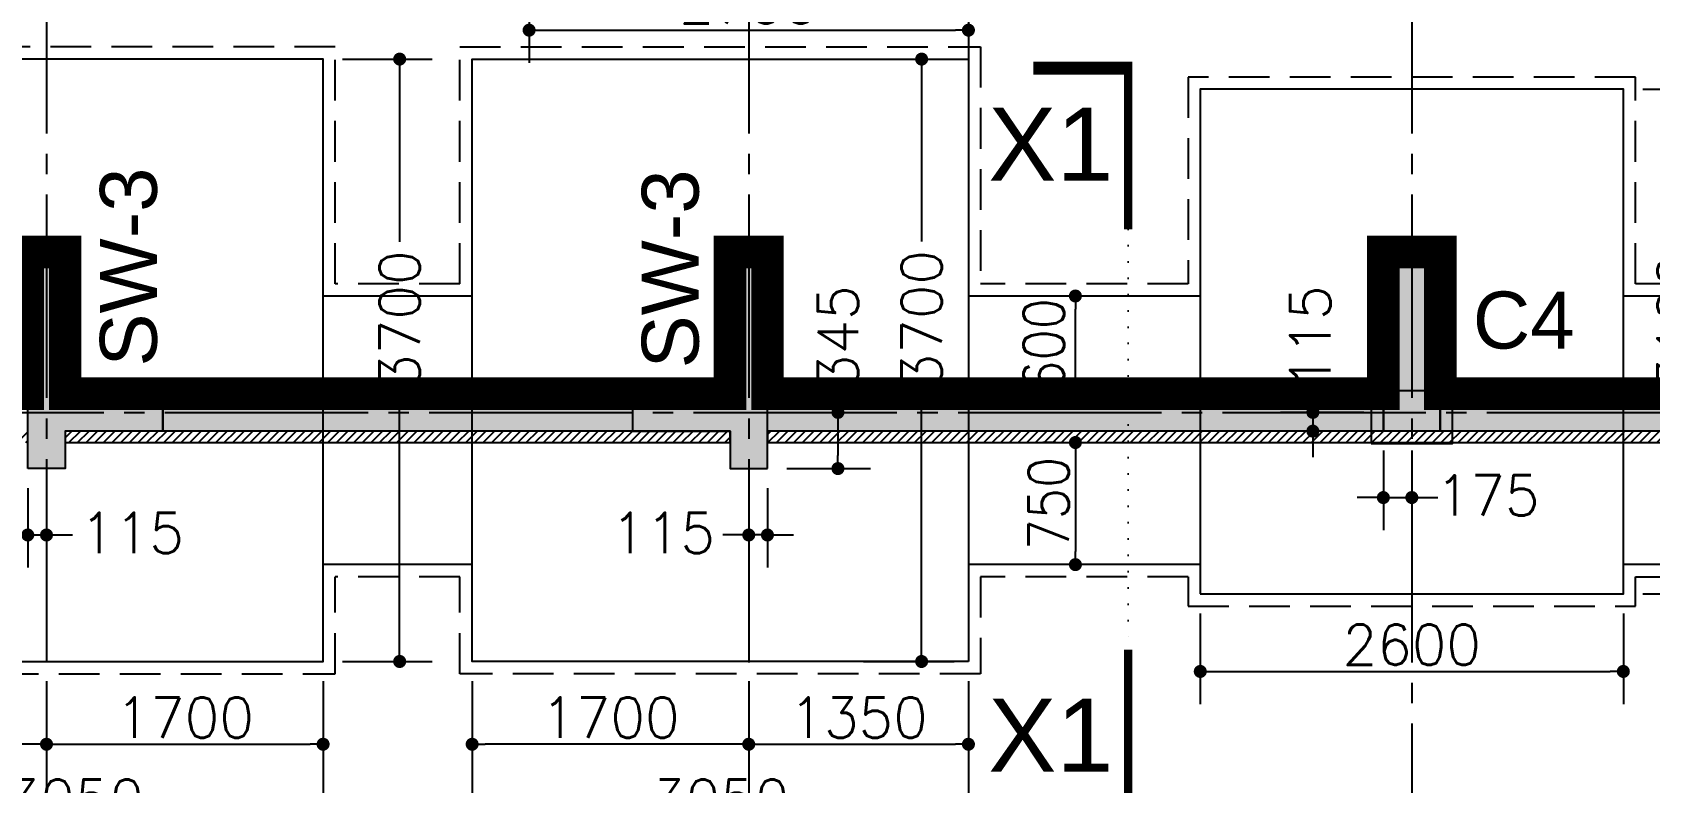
# Model space of a CAD drawing. Extents: x -200722 to 834823, y -494970 to 88783.
# Drawn here: x 308206 to 318145, y 22880 to 27489 of the extents above; entities that cross this region are included whole.
import ezdxf
from ezdxf.enums import TextEntityAlignment as Align

# ---------------------------------------------------------------- set-up
doc = ezdxf.new("R2010")
doc.units = 0
doc.header["$LTSCALE"] = 100
doc.header["$MEASUREMENT"] = 0
doc.header["$PDMODE"] = 34
for name, pattern in [('ACAD_ISO04W100', [30, 24, -3, 0, -3]), ('CL', [3.25, 2.5, -0.25, 0.25, -0.25]), ('DOT', [0.25, 0, -0.25]), ('HIDDEN', [0.375, 0.25, -0.125])]:
    doc.linetypes.add(name, pattern=pattern)
doc.layers.get('0').update_dxf_attribs({"linetype": 'CONTINUOUS'})
doc.layers.get('DEFPOINTS').update_dxf_attribs({"linetype": 'CONTINUOUS'})
for name, color, linetype in [('A-Grid', 5, 'ACAD_ISO04W100'), ('BEAM', 4, 'CONTINUOUS'), ('COL. SHED. STEEL.', 6, 'CONTINUOUS'), ('COL_H', 235, 'CONTINUOUS'), ('DIM', 3, 'CONTINUOUS'), ('F_EXEC', 3, 'HIDDEN'), ('F_FTG1', 11, 'CONTINUOUS'), ('RCCWALL', 6, 'CONTINUOUS'), ('TEXT', 2, 'CONTINUOUS')]:
    doc.layers.add(name, color=color, linetype=linetype)
doc.layers.add('HATCH', color=252, linetype='CONTINUOUS', lineweight=30)
doc.styles.add('AR', font='arial.ttf')
doc.styles.add('ROMANS', font='romans.shx')
doc.styles.get("Standard").update_dxf_attribs({"font": 'simplex.shx'})
doc.styles.add('TIMES-N', font='arial.ttf')
doc.dimstyles.new('01 S.K', dxfattribs={"dimtxt": 230, "dimasz": 100, "dimexe": 200, "dimexo": 100, "dimgap": 50, "dimtad": 1, "dimdec": 0, "dimzin": 0, "dimdsep": 46, "dimtxsty": 'Standard', "dimblk": 'DOT', "dimcen": 0.09, "dimclrd": 4, "dimclre": 4, "dimclrt": 4, "dimadec": 0, "dimazin": 0, "dimtfac": 1, "dimtdec": 0, "dimtofl": 0, "dimtmove": 0, "dimatfit": 3, "dimfxl": 2, "dimtolj": 1, "dimtzin": 0, "dimarcsym": 1})
doc.dimstyles.new('STANDARD$0', dxfattribs={"dimtxt": 2.5, "dimasz": 2.5, "dimexe": 2, "dimexo": 0.7, "dimgap": 0.9, "dimtad": 1, "dimdec": 0, "dimdsep": 46, "dimtxsty": 'ROMANS', "dimcen": 0.09, "dimclrd": 4, "dimclre": 4, "dimclrt": 3, "dimadec": 0, "dimazin": 0, "dimtfac": 1, "dimtdec": 0, "dimtmove": 0, "dimatfit": 3, "dimfxl": 1, "dimtolj": 1, "dimtzin": 0, "dimarcsym": 0})

# ---------------------------------------------------------------- blocks, each defined once
blk = doc.blocks.new('DOT')
at = {"color": 0, "linetype": 'ByBlock'}
blk.add_line((-0.5, 0), (-1, 0), dxfattribs=at)
at = {"color": 0, "linetype": 'ByBlock', "const_width": 0.5}
blk.add_lwpolyline([(-0.25, 0, 1), (0.25, 0, 1)], format="xyb", close=True, dxfattribs=at)
blk = doc.blocks.new('*D625')
at = {"layer": 'BEAM', "color": 0, "lineweight": -2, "transparency": 16777216}
for p, q in [((312608.6, 23504.4), (312608.6, 22916.1)), ((313958.6, 23504.4), (313958.6, 22916.1)), ((312688.6, 23116.1), (313878.6, 23116.1))]:
    blk.add_line(p, q, dxfattribs=at)
at = {"layer": 'DEFPOINTS', "color": 0, "lineweight": -3, "transparency": 16777216}
for p in [(312608.6, 23624.4, 7446.6), (313958.6, 23624.4, 7446.6), (313958.6, 23116.1)]:
    blk.add_point(p, dxfattribs=at)
at = {"layer": 'BEAM', "color": 0, "lineweight": -2, "transparency": 16777216, "xscale": 80, "yscale": 80, "zscale": 80, "rotation": 180}
blk.add_blockref('DOT', (312608.6, 23116.1), dxfattribs=at)
at = {"layer": 'BEAM', "color": 0, "lineweight": -2, "transparency": 16777216, "xscale": 80, "yscale": 80, "zscale": 80}
blk.add_blockref('DOT', (313958.6, 23116.1), dxfattribs=at)
at = {"layer": 'BEAM', "color": 0, "transparency": 16777216, "insert": (313283.6, 23280.1), "char_height": 248, "attachment_point": 5}
blk.add_mtext('\\A1;1350', dxfattribs=at)
blk = doc.blocks.new('_DOT')
at = {"color": 0, "linetype": 'ByBlock'}
blk.add_line((-0.5, 0), (-1, 0), dxfattribs=at)
at = {"color": 0, "linetype": 'ByBlock', "const_width": 0.5}
blk.add_lwpolyline([(-0.25, 0, 1), (0.25, 0, 1)], format="xyb", close=True, dxfattribs=at)
blk = doc.blocks.new('*D626')
at = {"layer": 'BEAM', "color": 0, "lineweight": -2, "transparency": 16777216}
for p, q in [((310908.6, 23504.4), (310908.6, 22916.1)), ((312608.6, 23504.4), (312608.6, 22916.1)), ((312528.6, 23116.1), (310988.6, 23116.1))]:
    blk.add_line(p, q, dxfattribs=at)
at = {"layer": 'DEFPOINTS', "color": 0, "lineweight": -3, "transparency": 16777216}
for p in [(310908.6, 23624.4, 7446.6), (312608.6, 23624.4, 7446.6), (310908.6, 23116.1)]:
    blk.add_point(p, dxfattribs=at)
at = {"layer": 'BEAM', "color": 0, "lineweight": -2, "transparency": 16777216, "xscale": 80, "yscale": 80, "zscale": 80, "rotation": 180}
blk.add_blockref('DOT', (310908.6, 23116.1), dxfattribs=at)
at = {"layer": 'BEAM', "color": 0, "lineweight": -2, "transparency": 16777216, "xscale": 80, "yscale": 80, "zscale": 80}
blk.add_blockref('DOT', (312608.6, 23116.1), dxfattribs=at)
at = {"layer": 'BEAM', "color": 0, "transparency": 16777216, "insert": (311758.6, 23280.1), "char_height": 248, "attachment_point": 5}
blk.add_mtext('\\A1;1700', dxfattribs=at)
blk = doc.blocks.new('*D627')
at = {"layer": 'BEAM', "color": 0, "lineweight": -2, "transparency": 16777216}
for p, q in [((310908.6, 23504.4), (310908.6, 22412.1)), ((313958.6, 23504.4), (313958.6, 22412.1)), ((313878.6, 22612.1), (310988.6, 22612.1))]:
    blk.add_line(p, q, dxfattribs=at)
at = {"layer": 'DEFPOINTS', "color": 0, "lineweight": -3, "transparency": 16777216}
for p in [(310908.6, 23624.4, 7446.6), (313958.6, 23624.4, 7446.6), (310908.6, 22612.1)]:
    blk.add_point(p, dxfattribs=at)
at = {"layer": 'BEAM', "color": 0, "lineweight": -2, "transparency": 16777216, "xscale": 80, "yscale": 80, "zscale": 80, "rotation": 180}
blk.add_blockref('DOT', (310908.6, 22612.1), dxfattribs=at)
at = {"layer": 'BEAM', "color": 0, "lineweight": -2, "transparency": 16777216, "xscale": 80, "yscale": 80, "zscale": 80}
blk.add_blockref('DOT', (313958.6, 22612.1), dxfattribs=at)
at = {"layer": 'BEAM', "color": 0, "transparency": 16777216, "insert": (312433.6, 22776.1), "char_height": 248, "attachment_point": 5}
blk.add_mtext('\\A1;3050', dxfattribs=at)
blk = doc.blocks.new('*D628')
at = {"layer": 'BEAM', "color": 0, "lineweight": -2, "transparency": 16777216}
for p, q in [((313314, 27324.4), (313871, 27324.4)), ((313671, 27244.4), (313671, 26204)), ((313671, 23704.4), (313671, 25250.1)), ((313314, 23624.4), (313871, 23624.4))]:
    blk.add_line(p, q, dxfattribs=at)
at = {"layer": 'DEFPOINTS', "color": 0, "lineweight": -3, "transparency": 16777216}
for p in [(313194, 27324.4), (313671, 27324.4), (313194, 23624.4, 7446.6)]:
    blk.add_point(p, dxfattribs=at)
at = {"layer": 'BEAM', "color": 0, "lineweight": -2, "transparency": 16777216, "xscale": 80, "yscale": 80, "zscale": 80}
for p, rotation in [((313671, 27324.4), 90), ((313671, 23624.4), 270)]:
    blk.add_blockref('DOT', p, dxfattribs=dict(at, rotation=rotation))
at = {"layer": 'BEAM', "color": 0, "transparency": 16777216, "insert": (313671, 25727.1), "char_height": 248, "attachment_point": 5, "rotation": 90}
blk.add_mtext('\\A1;3700', dxfattribs=at)
blk = doc.blocks.new('*D629')
at = {"layer": 'BEAM', "color": 0, "lineweight": -2, "transparency": 16777216}
for p, q in [((308292.6, 23504.4), (308292.6, 22916.1)), ((309992.6, 23504.4), (309992.6, 22916.1)), ((308372.6, 23116.1), (309912.6, 23116.1))]:
    blk.add_line(p, q, dxfattribs=at)
at = {"layer": 'DEFPOINTS', "color": 0, "lineweight": -3, "transparency": 16777216}
for p in [(308292.6, 23624.4, 7446.6), (309992.6, 23624.4, 7446.6), (309992.6, 23116.1)]:
    blk.add_point(p, dxfattribs=at)
at = {"layer": 'BEAM', "color": 0, "lineweight": -2, "transparency": 16777216, "xscale": 80, "yscale": 80, "zscale": 80, "rotation": 180}
blk.add_blockref('DOT', (308292.6, 23116.1), dxfattribs=at)
at = {"layer": 'BEAM', "color": 0, "lineweight": -2, "transparency": 16777216, "xscale": 80, "yscale": 80, "zscale": 80}
blk.add_blockref('DOT', (309992.6, 23116.1), dxfattribs=at)
at = {"layer": 'BEAM', "color": 0, "transparency": 16777216, "insert": (309142.6, 23280.1), "char_height": 248, "attachment_point": 5}
blk.add_mtext('\\A1;1700', dxfattribs=at)
blk = doc.blocks.new('*D630')
at = {"layer": 'BEAM', "color": 0, "lineweight": -2, "transparency": 16777216}
for p, q in [((306942.6, 23504.4), (306942.6, 22916.1)), ((308292.6, 23504.4), (308292.6, 22916.1)), ((308212.6, 23116.1), (307022.6, 23116.1))]:
    blk.add_line(p, q, dxfattribs=at)
at = {"layer": 'DEFPOINTS', "color": 0, "lineweight": -3, "transparency": 16777216}
for p in [(306942.6, 23624.4, 7446.6), (308292.6, 23624.4, 7446.6), (306942.6, 23116.1)]:
    blk.add_point(p, dxfattribs=at)
at = {"layer": 'BEAM', "color": 0, "lineweight": -2, "transparency": 16777216, "xscale": 80, "yscale": 80, "zscale": 80, "rotation": 180}
blk.add_blockref('DOT', (306942.6, 23116.1), dxfattribs=at)
at = {"layer": 'BEAM', "color": 0, "lineweight": -2, "transparency": 16777216, "xscale": 80, "yscale": 80, "zscale": 80}
blk.add_blockref('DOT', (308292.6, 23116.1), dxfattribs=at)
at = {"layer": 'BEAM', "color": 0, "transparency": 16777216, "insert": (307617.6, 23280.1), "char_height": 248, "attachment_point": 5}
blk.add_mtext('\\A1;1350', dxfattribs=at)
blk = doc.blocks.new('*D631')
at = {"layer": 'BEAM', "color": 0, "lineweight": -2, "transparency": 16777216}
for p, q in [((306942.6, 23504.4), (306942.6, 22412.1)), ((309992.6, 23504.4), (309992.6, 22412.1)), ((307022.6, 22612.1), (309912.6, 22612.1))]:
    blk.add_line(p, q, dxfattribs=at)
at = {"layer": 'DEFPOINTS', "color": 0, "lineweight": -3, "transparency": 16777216}
for p in [(306942.6, 23624.4, 7446.6), (309992.6, 23624.4, 7446.6), (309992.6, 22612.1)]:
    blk.add_point(p, dxfattribs=at)
at = {"layer": 'BEAM', "color": 0, "lineweight": -2, "transparency": 16777216, "xscale": 80, "yscale": 80, "zscale": 80, "rotation": 180}
blk.add_blockref('DOT', (306942.6, 22612.1), dxfattribs=at)
at = {"layer": 'BEAM', "color": 0, "lineweight": -2, "transparency": 16777216, "xscale": 80, "yscale": 80, "zscale": 80}
blk.add_blockref('DOT', (309992.6, 22612.1), dxfattribs=at)
at = {"layer": 'BEAM', "color": 0, "transparency": 16777216, "insert": (308467.6, 22776.1), "char_height": 248, "attachment_point": 5}
blk.add_mtext('\\A1;3050', dxfattribs=at)
blk = doc.blocks.new('*D632')
at = {"layer": 'BEAM', "color": 0, "lineweight": -2, "transparency": 16777216}
for p, q in [((310112.6, 27324.4), (310663.1, 27324.4)), ((310463.1, 27244.4), (310463.1, 26201.3)), ((310463.1, 23704.4), (310463.1, 25247.4)), ((310112.6, 23624.4), (310663.1, 23624.4))]:
    blk.add_line(p, q, dxfattribs=at)
at = {"layer": 'DEFPOINTS', "color": 0, "lineweight": -3, "transparency": 16777216}
for p in [(309992.6, 27324.4), (310463.1, 27324.4), (309992.6, 23624.4, 7446.6)]:
    blk.add_point(p, dxfattribs=at)
at = {"layer": 'BEAM', "color": 0, "lineweight": -2, "transparency": 16777216, "xscale": 80, "yscale": 80, "zscale": 80}
for p, rotation in [((310463.1, 27324.4), 90), ((310463.1, 23624.4), 270)]:
    blk.add_blockref('DOT', p, dxfattribs=dict(at, rotation=rotation))
at = {"layer": 'BEAM', "color": 0, "transparency": 16777216, "insert": (310463.1, 25724.4), "char_height": 248, "attachment_point": 5, "rotation": 90}
blk.add_mtext('\\A1;3700', dxfattribs=at)
blk = doc.blocks.new('*D640')
at = {"layer": 'BEAM', "color": 0, "lineweight": -2, "transparency": 16777216}
for p, q in [((311258.6, 27879.4), (311258.6, 27302.3)), ((313958.6, 27879.4), (313958.6, 27302.3)), ((311338.6, 27502.3), (313878.6, 27502.3))]:
    blk.add_line(p, q, dxfattribs=at)
at = {"layer": 'DEFPOINTS', "color": 0, "lineweight": -3, "transparency": 16777216}
for p in [(311258.6, 27999.4, 7446.6), (313958.6, 27999.4, 7446.6), (313958.6, 27502.3)]:
    blk.add_point(p, dxfattribs=at)
at = {"layer": 'BEAM', "color": 0, "lineweight": -2, "transparency": 16777216, "xscale": 80, "yscale": 80, "zscale": 80, "rotation": 180}
blk.add_blockref('DOT', (311258.6, 27502.3), dxfattribs=at)
at = {"layer": 'BEAM', "color": 0, "lineweight": -2, "transparency": 16777216, "xscale": 80, "yscale": 80, "zscale": 80}
blk.add_blockref('DOT', (313958.6, 27502.3), dxfattribs=at)
at = {"layer": 'BEAM', "color": 0, "transparency": 16777216, "insert": (312608.6, 27666.3), "char_height": 248, "attachment_point": 5}
blk.add_mtext('\\A1;2700', dxfattribs=at)
blk = doc.blocks.new('*D674')
at = {"layer": 'BEAM', "color": 0, "lineweight": -2, "transparency": 16777216}
for p, q in [((315383.6, 23919.4), (315383.6, 23363.2)), ((317983.6, 23919.4), (317983.6, 23363.2)), ((315463.6, 23563.2), (317903.6, 23563.2))]:
    blk.add_line(p, q, dxfattribs=at)
at = {"layer": 'DEFPOINTS', "color": 0, "lineweight": -3, "transparency": 16777216}
for p in [(315383.6, 24039.4, 7446.6), (317983.6, 24039.4, 7446.6), (317983.6, 23563.2)]:
    blk.add_point(p, dxfattribs=at)
at = {"layer": 'BEAM', "color": 0, "lineweight": -2, "transparency": 16777216, "xscale": 80, "yscale": 80, "zscale": 80, "rotation": 180}
blk.add_blockref('DOT', (315383.6, 23563.2), dxfattribs=at)
at = {"layer": 'BEAM', "color": 0, "lineweight": -2, "transparency": 16777216, "xscale": 80, "yscale": 80, "zscale": 80}
blk.add_blockref('DOT', (317983.6, 23563.2), dxfattribs=at)
at = {"layer": 'BEAM', "color": 0, "transparency": 16777216, "insert": (316683.6, 23727.2), "char_height": 248, "attachment_point": 5}
blk.add_mtext('\\A1;2600', dxfattribs=at)
blk = doc.blocks.new('*D675')
at = {"layer": 'BEAM', "color": 0, "lineweight": -2, "transparency": 16777216}
for p, q in [((318103.6, 27139.4), (318680.8, 27139.4)), ((318480.8, 24119.4), (318480.8, 27059.4)), ((318103.6, 24039.4), (318680.8, 24039.4))]:
    blk.add_line(p, q, dxfattribs=at)
at = {"layer": 'DEFPOINTS', "color": 0, "lineweight": -3, "transparency": 16777216}
for p in [(317983.6, 27139.4, 7446.6), (318480.8, 27139.4), (317983.6, 24039.4, 7446.6)]:
    blk.add_point(p, dxfattribs=at)
at = {"layer": 'BEAM', "color": 0, "lineweight": -2, "transparency": 16777216, "xscale": 80, "yscale": 80, "zscale": 80}
for p, rotation in [((318480.8, 27139.4), 90), ((318480.8, 24039.4), 270)]:
    blk.add_blockref('DOT', p, dxfattribs=dict(at, rotation=rotation))
at = {"layer": 'BEAM', "color": 0, "transparency": 16777216, "insert": (318316.8, 25704.4), "char_height": 248, "attachment_point": 5, "rotation": 90}
blk.add_mtext('\\A1;3100', dxfattribs=at)
blk = doc.blocks.new('*D676')
at = {"layer": 'BEAM', "color": 0, "lineweight": -2, "transparency": 16777216}
for p, q in [((316508.6, 24919.4), (316508.6, 24431.4)), ((316683.6, 24919.4), (316683.6, 24431.4)), ((316428.6, 24631.4), (316348.6, 24631.4)), ((316508.6, 24631.4), (316683.6, 24631.4)), ((316763.6, 24631.4), (316843.6, 24631.4))]:
    blk.add_line(p, q, dxfattribs=at)
at = {"layer": 'DEFPOINTS', "color": 0, "lineweight": -3, "transparency": 16777216}
for p in [(316508.6, 25039.4, 7446.6), (316683.6, 25039.4, 7446.6), (316683.6, 24631.4)]:
    blk.add_point(p, dxfattribs=at)
at = {"layer": 'BEAM', "color": 0, "lineweight": -2, "transparency": 16777216, "xscale": 80, "yscale": 80, "zscale": 80}
blk.add_blockref('DOT', (316508.6, 24631.4), dxfattribs=at)
at = {"layer": 'BEAM', "color": 0, "lineweight": -2, "transparency": 16777216, "xscale": 80, "yscale": 80, "zscale": 80, "rotation": 180}
blk.add_blockref('DOT', (316683.6, 24631.4), dxfattribs=at)
at = {"layer": 'BEAM', "color": 0, "transparency": 16777216, "insert": (317149.8, 24644.3), "char_height": 248, "attachment_point": 5}
blk.add_mtext('\\A1;175', dxfattribs=at)
blk = doc.blocks.new('*D799')
at = {"layer": 'BEAM', "color": 0, "lineweight": -2, "transparency": 16777216}
for p, q in [((316075.6, 25234.4), (316075.6, 25314.4)), ((316388.6, 25154.4), (315875.6, 25154.4)), ((316075.6, 25154.4), (316075.6, 25039.4)), ((316388.6, 25039.4), (315875.6, 25039.4)), ((316075.6, 24959.4), (316075.6, 24879.4))]:
    blk.add_line(p, q, dxfattribs=at)
at = {"layer": 'DEFPOINTS', "color": 0, "lineweight": -3, "transparency": 16777216}
for p in [(316508.6, 25154.4, 7446.6), (316075.6, 25039.4), (316508.6, 25039.4, 7446.6)]:
    blk.add_point(p, dxfattribs=at)
at = {"layer": 'BEAM', "color": 0, "lineweight": -2, "transparency": 16777216, "xscale": 80, "yscale": 80, "zscale": 80}
for p, rotation in [((316075.6, 25154.4), 270), ((316075.6, 25039.4), 90)]:
    blk.add_blockref('DOT', p, dxfattribs=dict(at, rotation=rotation))
at = {"layer": 'BEAM', "color": 0, "transparency": 16777216, "insert": (316059.1, 25616.5), "char_height": 248, "attachment_point": 5, "rotation": 90}
blk.add_mtext('\\A1;115', dxfattribs=at)
blk = doc.blocks.new('*D797')
at = {"layer": 'BEAM', "color": 0, "lineweight": -2, "transparency": 16777216}
for p, q in [((312843.6, 25154.4), (313356.7, 25154.4)), ((313156.7, 25074.4), (313156.7, 24889.4)), ((312843.6, 24809.4), (313356.7, 24809.4))]:
    blk.add_line(p, q, dxfattribs=at)
at = {"layer": 'DEFPOINTS', "color": 0, "lineweight": -3, "transparency": 16777216}
for p in [(312723.6, 25154.4, 7446.6), (312723.6, 24809.4, 7446.6), (313156.7, 24809.4)]:
    blk.add_point(p, dxfattribs=at)
at = {"layer": 'BEAM', "color": 0, "lineweight": -2, "transparency": 16777216, "xscale": 80, "yscale": 80, "zscale": 80}
for p, rotation in [((313156.7, 25154.4), 90), ((313156.7, 24809.4), 270)]:
    blk.add_blockref('DOT', p, dxfattribs=dict(at, rotation=rotation))
at = {"layer": 'BEAM', "color": 0, "transparency": 16777216, "insert": (313156.7, 25616.5), "char_height": 248, "attachment_point": 5, "rotation": 90}
blk.add_mtext('\\A1;345', dxfattribs=at)
blk = doc.blocks.new('*D798')
at = {"layer": 'BEAM', "color": 0, "lineweight": -2, "transparency": 16777216}
for p, q in [((312608.6, 24689.4), (312608.6, 24201.4)), ((312723.6, 24689.4), (312723.6, 24201.4)), ((312528.6, 24401.4), (312448.6, 24401.4)), ((312723.6, 24401.4), (312608.6, 24401.4)), ((312803.6, 24401.4), (312883.6, 24401.4))]:
    blk.add_line(p, q, dxfattribs=at)
at = {"layer": 'DEFPOINTS', "color": 0, "lineweight": -3, "transparency": 16777216}
for p in [(312608.6, 24809.4, 14893.2), (312723.6, 24809.4, 7446.6), (312608.6, 24401.4)]:
    blk.add_point(p, dxfattribs=at)
at = {"layer": 'BEAM', "color": 0, "lineweight": -2, "transparency": 16777216, "xscale": 80, "yscale": 80, "zscale": 80}
blk.add_blockref('DOT', (312608.6, 24401.4), dxfattribs=at)
at = {"layer": 'BEAM', "color": 0, "lineweight": -2, "transparency": 16777216, "xscale": 80, "yscale": 80, "zscale": 80, "rotation": 180}
blk.add_blockref('DOT', (312723.6, 24401.4), dxfattribs=at)
at = {"layer": 'BEAM', "color": 0, "transparency": 16777216, "insert": (312082.5, 24414.3), "char_height": 248, "attachment_point": 5}
blk.add_mtext('\\A1;115', dxfattribs=at)
blk = doc.blocks.new('*D801')
at = {"layer": 'BEAM', "color": 0, "lineweight": -2, "transparency": 16777216}
for p, q in [((308177.6, 24689.4), (308177.6, 24201.4)), ((308292.6, 24689.4), (308292.6, 24201.4)), ((308097.6, 24401.4), (308017.6, 24401.4)), ((308177.6, 24401.4), (308292.6, 24401.4)), ((308372.6, 24401.4), (308452.6, 24401.4))]:
    blk.add_line(p, q, dxfattribs=at)
at = {"layer": 'DEFPOINTS', "color": 0, "lineweight": -3, "transparency": 16777216}
for p in [(308177.6, 24809.4, 7446.6), (308292.6, 24809.4, 14893.2), (308292.6, 24401.4)]:
    blk.add_point(p, dxfattribs=at)
at = {"layer": 'BEAM', "color": 0, "lineweight": -2, "transparency": 16777216, "xscale": 80, "yscale": 80, "zscale": 80}
blk.add_blockref('DOT', (308177.6, 24401.4), dxfattribs=at)
at = {"layer": 'BEAM', "color": 0, "lineweight": -2, "transparency": 16777216, "xscale": 80, "yscale": 80, "zscale": 80, "rotation": 180}
blk.add_blockref('DOT', (308292.6, 24401.4), dxfattribs=at)
at = {"layer": 'BEAM', "color": 0, "transparency": 16777216, "insert": (308818.8, 24414.3), "char_height": 248, "attachment_point": 5}
blk.add_mtext('\\A1;115', dxfattribs=at)
blk = doc.blocks.new('*D1067')
at = {"layer": 'BEAM', "color": 0, "lineweight": -2, "transparency": 16777216}
for p, q in [((314496.1, 25869.4), (314416.1, 25869.4)), ((314616.1, 25349.4), (314616.1, 25789.4)), ((314496.1, 25269.4), (314416.1, 25269.4))]:
    blk.add_line(p, q, dxfattribs=at)
at = {"layer": 'DEFPOINTS', "color": 0, "lineweight": -3, "transparency": 16777216}
for p in [(314616.1, 25869.4, 7446.6), (314616.1, 25869.4), (314616.1, 25269.4, 7446.6)]:
    blk.add_point(p, dxfattribs=at)
at = {"layer": 'BEAM', "color": 0, "lineweight": -2, "transparency": 16777216, "xscale": 80, "yscale": 80, "zscale": 80}
for p, rotation in [((314616.1, 25869.4), 90), ((314616.1, 25269.4), 270)]:
    blk.add_blockref('DOT', p, dxfattribs=dict(at, rotation=rotation))
at = {"layer": 'BEAM', "color": 0, "transparency": 16777216, "insert": (314422.1, 25569.4), "char_height": 248, "attachment_point": 5, "rotation": 90}
blk.add_mtext('\\A1;{\\W0.9;600}', dxfattribs=at)
blk = doc.blocks.new('*D1068')
at = {"layer": 'BEAM', "color": 0, "lineweight": -2, "transparency": 16777216}
for p, q in [((314496.1, 24969.4), (314416.1, 24969.4)), ((314616.1, 24889.4), (314616.1, 24299.4)), ((314496.1, 24219.4), (314416.1, 24219.4))]:
    blk.add_line(p, q, dxfattribs=at)
at = {"layer": 'DEFPOINTS', "color": 0, "lineweight": -3, "transparency": 16777216}
for p in [(314616.1, 24969.4, 7446.6), (314616.1, 24219.4, 7446.6), (314616.1, 24219.4)]:
    blk.add_point(p, dxfattribs=at)
at = {"layer": 'BEAM', "color": 0, "lineweight": -2, "transparency": 16777216, "xscale": 80, "yscale": 80, "zscale": 80}
for p, rotation in [((314616.1, 24969.4), 90), ((314616.1, 24219.4), 270)]:
    blk.add_blockref('DOT', p, dxfattribs=dict(at, rotation=rotation))
at = {"layer": 'BEAM', "color": 0, "transparency": 16777216, "insert": (314452.1, 24594.4), "char_height": 248, "attachment_point": 5, "rotation": 90}
blk.add_mtext('\\A1;{\\W0.9;750}', dxfattribs=at)
blk = doc.blocks.new('*D3077')
at = {"color": 4, "lineweight": -2, "ltscale": 0.4, "transparency": 16777216}
for p, q in [((306507.6, 21721.1), (325711.6, 21721.1)), ((306407.6, 21647.2), (306407.6, 21521.1)), ((325811.6, 21649.2), (325811.6, 21521.1))]:
    blk.add_line(p, q, dxfattribs=at)
at = {"layer": 'DEFPOINTS', "color": 0, "lineweight": -3, "ltscale": 0.4, "transparency": 16777216}
for p in [(306407.6, 24969.4, 7446.6), (325811.6, 25039.4, 7446.6), (325811.6, 21721.1)]:
    blk.add_point(p, dxfattribs=at)
at = {"color": 4, "lineweight": -2, "ltscale": 0.4, "transparency": 16777216, "xscale": 100, "yscale": 100, "zscale": 100, "rotation": 180}
blk.add_blockref('_DOT', (306407.6, 21721.1), dxfattribs=at)
at = {"color": 4, "lineweight": -2, "ltscale": 0.4, "transparency": 16777216, "xscale": 100, "yscale": 100, "zscale": 100}
blk.add_blockref('_DOT', (325811.6, 21721.1), dxfattribs=at)
at = {"color": 4, "lineweight": -3, "ltscale": 0.4, "transparency": 16777216, "insert": (316109.6, 22021.1), "char_height": 500, "attachment_point": 5}
blk.add_mtext('\\A1;19404', dxfattribs=at)

msp = doc.modelspace()

# ---------------------------------------------------------------- hatches: boundary and pattern name
at = {"layer": 'COL_H', "ltscale": 0.4, "true_color": 0x000000}
for points in [[(308177.6, 24809.4), (308177.6, 26139.4), (308407.6, 26139.4), (308407.6, 25269.4), (309007.6, 25269.4), (309007.6, 25039.4), (308407.6, 25039.4), (308407.6, 24809.4)], [(312723.6, 24809.4), (312723.6, 26139.4), (312493.6, 26139.4), (312493.6, 25269.4), (311893.6, 25269.4), (311893.6, 25039.4), (312493.6, 25039.4), (312493.6, 24809.4)], [(316508.6, 25289.4), (316858.6, 25289.4), (316858.6, 26139.4), (316508.6, 26139.4)], [(316508.6, 25289.4), (316508.6, 25039.4), (316858.6, 25039.4), (316858.6, 25289.4)]]:
    msp.add_hatch(color=18, dxfattribs=at).paths.add_polyline_path(points)
at = {"layer": 'DIM', "ltscale": 0.4, "true_color": 0x000000}
h = msp.add_hatch(dxfattribs=at)
h.set_pattern_fill('ANSI31', color=18, scale=300, style=0)
h.paths.add_polyline_path([(308177.6, 25039.4), (304857.6, 25039.4), (304857.6, 24969.4), (308177.6, 24969.4)])
h.paths.add_polyline_path([(312493.6, 25039.4), (308407.6, 25039.4), (308407.6, 24969.4), (312493.6, 24969.4)])
h.paths.add_polyline_path([(325811.6, 25039.4), (312723.6, 25039.4), (312723.6, 24969.4), (325811.6, 24969.4)])
at = {"layer": 'HATCH', "lineweight": -3, "ltscale": 0.4, "true_color": 0x000000}
for points in [[(309007.6, 25269.4), (311893.6, 25269.4), (311893.6, 25039.4), (309007.6, 25039.4)], [(312723.6, 25269.4), (316508.6, 25269.4), (316508.6, 25039.4), (312723.6, 25039.4)], [(316858.6, 25269.4), (320332.6, 25269.4), (320332.6, 25039.4), (316858.6, 25039.4)]]:
    msp.add_hatch(color=18, dxfattribs=at).paths.add_polyline_path(points)

# ---------------------------------------------------------------- linework, layer by layer
at = {"color": 1, "linetype": 'DOT', "ltscale": 4}
msp.add_line((314940.5, 26279.4), (314940.5, 23696.6), dxfattribs=at)
at = {"color": 1, "lineweight": -3, "ltscale": 0.4, "const_width": 200, "elevation": 7446.6}
msp.add_lwpolyline([(320332.6, 25269.4), (316858.6, 25269.4), (316858.6, 26139.4), (316508.6, 26139.4), (316508.6, 25269.4), (312723.6, 25269.4), (312723.6, 26139.4), (312493.6, 26139.4), (312493.6, 25269.4), (308407.6, 25269.4), (308407.6, 26139.4), (308177.6, 26139.4), (308177.6, 25269.4), (304857.6, 25269.4)], dxfattribs=at)
at = {"layer": 'A-Grid', "color": 8, "linetype": 'CL', "ltscale": 5}
msp.add_line((224519.6, 25154.4, 7446.6), (327010.7, 25154.4, 7446.6), dxfattribs=at)
at = {"layer": 'A-Grid', "color": 8, "linetype": 'CL', "ltscale": 5, "elevation": 7446.6}
for points in [[(308292.6, 62242.9), (308292.6, 13726.9)], [(312608.6, 62242.9), (312608.6, 13726.9)], [(316683.6, 62242.9), (316683.6, 13726.9)]]:
    msp.add_lwpolyline(points, dxfattribs=at)
at = {"layer": 'COL. SHED. STEEL.', "color": 18, "ltscale": 500, "true_color": 0x000000, "elevation": 7446.6}
for points in [[(308177.6, 24809.4), (308177.6, 26139.4), (308407.6, 26139.4), (308407.6, 25269.4), (309007.6, 25269.4), (309007.6, 25039.4), (308407.6, 25039.4), (308407.6, 24809.4), (308177.6, 24809.4)], [(312723.6, 24809.4), (312723.6, 26139.4), (312493.6, 26139.4), (312493.6, 25269.4), (311893.6, 25269.4), (311893.6, 25039.4), (312493.6, 25039.4), (312493.6, 24809.4), (312723.6, 24809.4)], [(316508.6, 25289.4), (316858.6, 25289.4), (316858.6, 26139.4), (316508.6, 26139.4), (316508.6, 25289.4)]]:
    msp.add_lwpolyline(points, dxfattribs=at)
msp.add_lwpolyline([(316508.6, 25289.4), (316858.6, 25289.4), (316858.6, 25039.4), (316508.6, 25039.4)], close=True, dxfattribs=at)
at = {"layer": 'DIM', "color": 1}
for points in [[(314357.4, 27268.5, 80, 80, 0), (314940.5, 27268.5, 50, 50, 0), (314940.5, 26279.4, 50, 50, 0)], [(314357.4, 22707.4, 80, 80, 0), (314940.5, 22707.4, 50, 50, 0), (314940.5, 23696.6, 50, 50, 0)]]:
    msp.add_lwpolyline(points, format="xyseb", dxfattribs=at)
at = {"layer": 'F_EXEC', "color": 18, "ltscale": 10, "true_color": 0x000000}
for p, q in [((310833.6, 25944.4, 7446.6), (310067.6, 25944.4, 7446.6)), ((315308.6, 25944.4, 7446.6), (314033.6, 25944.4, 7446.6)), ((319007.6, 25944.4, 7446.6), (318058.6, 25944.4, 7446.6)), ((318058.6, 24144.4, 14893.2), (326986.6, 24144.4, 14893.2))]:
    msp.add_line(p, q, dxfattribs=at)
at = {"layer": 'F_EXEC', "color": 18, "ltscale": 10, "true_color": 0x000000, "elevation": 7446.6}
for points in [[(310067.6, 25944.4), (310067.6, 27399.4), (306867.6, 27399.4), (306867.6, 25944.4)], [(310833.6, 25944.4), (310833.6, 27399.4), (314033.6, 27399.4), (314033.6, 25944.4)], [(318058.6, 25944.4), (318058.6, 27214.4), (315308.6, 27214.4), (315308.6, 25944.4)], [(306867.6, 24144.4), (306867.6, 23549.4), (310067.6, 23549.4), (310067.6, 24144.4)], [(310833.6, 24144.4), (310067.6, 24144.4)], [(314033.6, 24144.4), (314033.6, 23549.4), (310833.6, 23549.4), (310833.6, 24144.4)], [(315308.6, 24144.4), (314033.6, 24144.4)], [(315308.6, 24144.4), (315308.6, 23964.4), (318058.6, 23964.4), (318058.6, 24144.4)]]:
    msp.add_lwpolyline(points, dxfattribs=at)
at = {"layer": 'F_FTG1', "color": 18, "ltscale": 0.4, "true_color": 0x000000}
for p, q in [((310908.6, 25869.4, 7446.6), (309992.6, 25869.4, 7446.6)), ((315383.6, 25869.4, 7446.6), (313958.6, 25869.4, 7446.6)), ((319082.6, 25869.4, 7446.6), (317983.6, 25869.4, 7446.6))]:
    msp.add_line(p, q, dxfattribs=at)
at = {"layer": 'F_FTG1', "color": 18, "ltscale": 0.4, "true_color": 0x000000, "elevation": 7446.6}
for points in [[(306942.6, 23624.4), (309992.6, 23624.4), (309992.6, 27324.4), (306942.6, 27324.4)], [(313958.6, 23624.4), (310908.6, 23624.4), (310908.6, 27324.4), (313958.6, 27324.4)], [(315383.6, 24039.4), (317983.6, 24039.4), (317983.6, 27139.4), (315383.6, 27139.4)], [(316433.6, 24964.4), (316933.6, 24964.4), (316933.6, 26214.4), (316433.6, 26214.4)]]:
    msp.add_lwpolyline(points, close=True, dxfattribs=at)
for points in [[(319082.6, 24319.4), (319082.6, 24219.4), (317983.6, 24219.4)], [(310908.6, 24219.4), (309992.6, 24219.4)], [(315383.6, 24219.4), (313958.6, 24219.4)]]:
    msp.add_lwpolyline(points, dxfattribs=at)
at = {"layer": 'RCCWALL', "color": 42, "ltscale": 0.4}
for points, elevation in [([(309007.6, 25269.4), (311893.6, 25269.4), (311893.6, 25039.4), (309007.6, 25039.4)], 3998.7), ([(312723.6, 25269.4), (316508.6, 25269.4), (316508.6, 25039.4), (312723.6, 25039.4)], 7446.6), ([(316858.6, 25269.4), (320332.6, 25269.4), (320332.6, 25039.4), (316858.6, 25039.4)], 7446.6)]:
    msp.add_lwpolyline(points, close=True, dxfattribs=dict(at, elevation=elevation))
at = {"layer": 'RCCWALL', "color": 1, "ltscale": 0.4, "elevation": 7446.6}
for points in [[(312493.6, 25039.4), (308407.6, 25039.4), (308407.6, 24969.4), (312493.6, 24969.4)], [(325811.6, 25039.4), (312723.6, 25039.4), (312723.6, 24969.4), (325811.6, 24969.4)]]:
    msp.add_lwpolyline(points, close=True, dxfattribs=at)

# ---------------------------------------------------------------- texts
at = {"layer": 'TEXT', "color": 18, "true_color": 0x000000, "style": 'TIMES-N'}
for p in [(314080.3, 26802.1), (314080.3, 23172)]:
    msp.add_text('X1', height=450, dxfattribs=at).set_placement(p, align=Align.MIDDLE_LEFT)
at = {"layer": 'TEXT', "color": 18, "true_color": 0x000000, "style": 'AR'}
for p in [(308970.9, 25436.1), (312301, 25424.6, -3447.9)]:
    msp.add_text('SW-3', height=350, rotation=90, dxfattribs=at).set_placement(p)
msp.add_text('C4', height=350, dxfattribs=at).set_placement((317058.5, 25546.6, -3447.9))

# ---------------------------------------------------------------- dimensions: what is measured, and where the dimension line sits
at = {"color": 18, "lineweight": -3, "ltscale": 0.4, "true_color": 0x000000}
dim = msp.add_linear_dim(base=(325811.6, 21721.1), p1=(306407.6, 24969.4, 7446.6), p2=(325811.6, 25039.4, 7446.6), dimstyle='01 S.K', override={"dimtxt": 500, "dimfxl": 100, "dimfxlon": 1}, dxfattribs=at)
dim.commit()
dim.dimension.update_dxf_attribs({"geometry": '*D3077', "text_midpoint": (316109.6, 22021.1)})
at = {"layer": 'BEAM', "color": 18, "true_color": 0x000000}
for base, p1, p2, picture, middle in [((313958.6, 27502.3), (311258.6, 27999.4, 7446.6), (313958.6, 27999.4, 7446.6), '*D640', (312608.6, 27666.3)), ((317983.6, 23563.2), (315383.6, 24039.4, 7446.6), (317983.6, 24039.4, 7446.6), '*D674', (316683.6, 23727.2))]:
    dim = msp.add_linear_dim(base=base, p1=p1, p2=p2, dimstyle='STANDARD$0', override={"dimscale": 8, "dimtxt": 31, "dimasz": 10, "dimexe": 25, "dimexo": 15, "dimgap": 5, "dimzin": 3, "dimtxsty": 'Standard', "dimblk": 'DOT', "dimcen": 3, "dimdle": 1, "dimclrd": 0, "dimclre": 0, "dimclrt": 0, "dimtmove": 2, "dimldrblk": 'DOT', "dimtzin": 3}, dxfattribs=at)
    dim.commit()
    dim.dimension.update_dxf_attribs({"geometry": picture, "text_midpoint": middle})
for base, p1, p2, angle, picture, middle in [((310463.1, 27324.4, 7446.6), (309992.6, 23624.4, 14893.2), (309992.6, 27324.4, 7446.6), 90, '*D632', (310463.1, 25724.4, 7446.6)), ((313671, 27324.4), (313194, 23624.4, 7446.6), (313194, 27324.4), 90, '*D628', (313671, 25727.1)), ((318480.8, 27139.4), (317983.6, 24039.4, 7446.6), (317983.6, 27139.4, 7446.6), 90, '*D675', (318316.8, 25704.4)), ((313156.7, 24809.4, 7446.6), (312723.6, 25154.4, 14893.2), (312723.6, 24809.4, 14893.2), 90, '*D797', (313156.7, 25616.5, 7446.6)), ((316075.6, 25039.4), (316508.6, 25154.4, 7446.6), (316508.6, 25039.4, 7446.6), 90, '*D799', (316059.1, 25616.5)), ((308292.6, 24401.4), (308177.6, 24809.4, 7446.6), (308292.6, 24809.4, 14893.2), 0, '*D801', (308818.8, 24414.3)), ((312608.6, 24401.4), (312723.6, 24809.4, 7446.6), (312608.6, 24809.4, 14893.2), 180, '*D798', (312082.5, 24414.3))]:
    dim = msp.add_linear_dim(base=base, p1=p1, p2=p2, angle=angle, dimstyle='STANDARD$0', override={"dimscale": 8, "dimtxt": 31, "dimasz": 10, "dimexe": 25, "dimexo": 15, "dimgap": 5, "dimzin": 3, "dimtxsty": 'Standard', "dimblk": 'DOT', "dimcen": 3, "dimdle": 1, "dimclrd": 0, "dimclre": 0, "dimclrt": 0, "dimtmove": 2, "dimldrblk": 'DOT', "dimtzin": 3}, dxfattribs=at)
    dim.commit()
    dim.dimension.update_dxf_attribs({"geometry": picture, "text_midpoint": middle, "dimtype": 160})
dim = msp.add_linear_dim(base=(314616.1, 25869.4), p1=(314616.1, 25269.4, 7446.6), p2=(314616.1, 25869.4, 7446.6), angle=90, text='{\\W0.9;<>}', dimstyle='STANDARD$0', override={"dimscale": 8, "dimtxt": 31, "dimasz": 10, "dimexe": 25, "dimexo": 15, "dimgap": 5, "dimzin": 3, "dimtxsty": 'Standard', "dimblk": 'DOT', "dimcen": 3, "dimdle": 1, "dimclrd": 0, "dimclre": 0, "dimclrt": 0, "dimtmove": 2, "dimldrblk": 'DOT', "dimtzin": 3}, dxfattribs=at)
dim.commit()
dim.dimension.update_dxf_attribs({"geometry": '*D1067', "text_midpoint": (314422.1, 25569.4), "dimtype": 160})
dim = msp.add_linear_dim(base=(314616.1, 24219.4), p1=(314616.1, 24969.4, 7446.6), p2=(314616.1, 24219.4, 7446.6), angle=90, text='{\\W0.9;<>}', dimstyle='STANDARD$0', override={"dimscale": 8, "dimtxt": 31, "dimasz": 10, "dimexe": 25, "dimexo": 15, "dimgap": 5, "dimzin": 3, "dimtxsty": 'Standard', "dimblk": 'DOT', "dimcen": 3, "dimdle": 1, "dimclrd": 0, "dimclre": 0, "dimclrt": 0, "dimtmove": 2, "dimldrblk": 'DOT', "dimtzin": 3}, dxfattribs=at)
dim.commit()
dim.dimension.update_dxf_attribs({"geometry": '*D1068', "text_midpoint": (314452.1, 24594.4)})
dim = msp.add_linear_dim(base=(316683.6, 24631.4), p1=(316508.6, 25039.4, 7446.6), p2=(316683.6, 25039.4, 7446.6), dimstyle='STANDARD$0', override={"dimscale": 8, "dimtxt": 31, "dimasz": 10, "dimexe": 25, "dimexo": 15, "dimgap": 5, "dimzin": 3, "dimtxsty": 'Standard', "dimblk": 'DOT', "dimcen": 3, "dimdle": 1, "dimclrd": 0, "dimclre": 0, "dimclrt": 0, "dimtmove": 2, "dimldrblk": 'DOT', "dimtzin": 3}, dxfattribs=at)
dim.commit()
dim.dimension.update_dxf_attribs({"geometry": '*D676', "text_midpoint": (317149.8, 24644.3), "dimtype": 160})
for base, p1, p2, picture, middle in [((306942.6, 23116.1), (308292.6, 23624.4, 7446.6), (306942.6, 23624.4, 7446.6), '*D630', (307617.6, 23280.1)), ((309992.6, 22612.1), (306942.6, 23624.4, 7446.6), (309992.6, 23624.4, 7446.6), '*D631', (308467.6, 22776.1)), ((309992.6, 23116.1), (308292.6, 23624.4, 7446.6), (309992.6, 23624.4, 7446.6), '*D629', (309142.6, 23280.1)), ((310908.6, 23116.1), (312608.6, 23624.4, 7446.6), (310908.6, 23624.4, 7446.6), '*D626', (311758.6, 23280.1)), ((310908.6, 22612.1), (313958.6, 23624.4, 7446.6), (310908.6, 23624.4, 7446.6), '*D627', (312433.6, 22776.1)), ((313958.6, 23116.1), (312608.6, 23624.4, 7446.6), (313958.6, 23624.4, 7446.6), '*D625', (313283.6, 23280.1))]:
    dim = msp.add_linear_dim(base=base, p1=p1, p2=p2, angle=180, dimstyle='STANDARD$0', override={"dimscale": 8, "dimtxt": 31, "dimasz": 10, "dimexe": 25, "dimexo": 15, "dimgap": 5, "dimzin": 3, "dimtxsty": 'Standard', "dimblk": 'DOT', "dimcen": 3, "dimdle": 1, "dimclrd": 0, "dimclre": 0, "dimclrt": 0, "dimtmove": 2, "dimldrblk": 'DOT', "dimtzin": 3}, dxfattribs=at)
    dim.commit()
    dim.dimension.update_dxf_attribs({"geometry": picture, "text_midpoint": middle})

doc.saveas('drawing.dxf')
